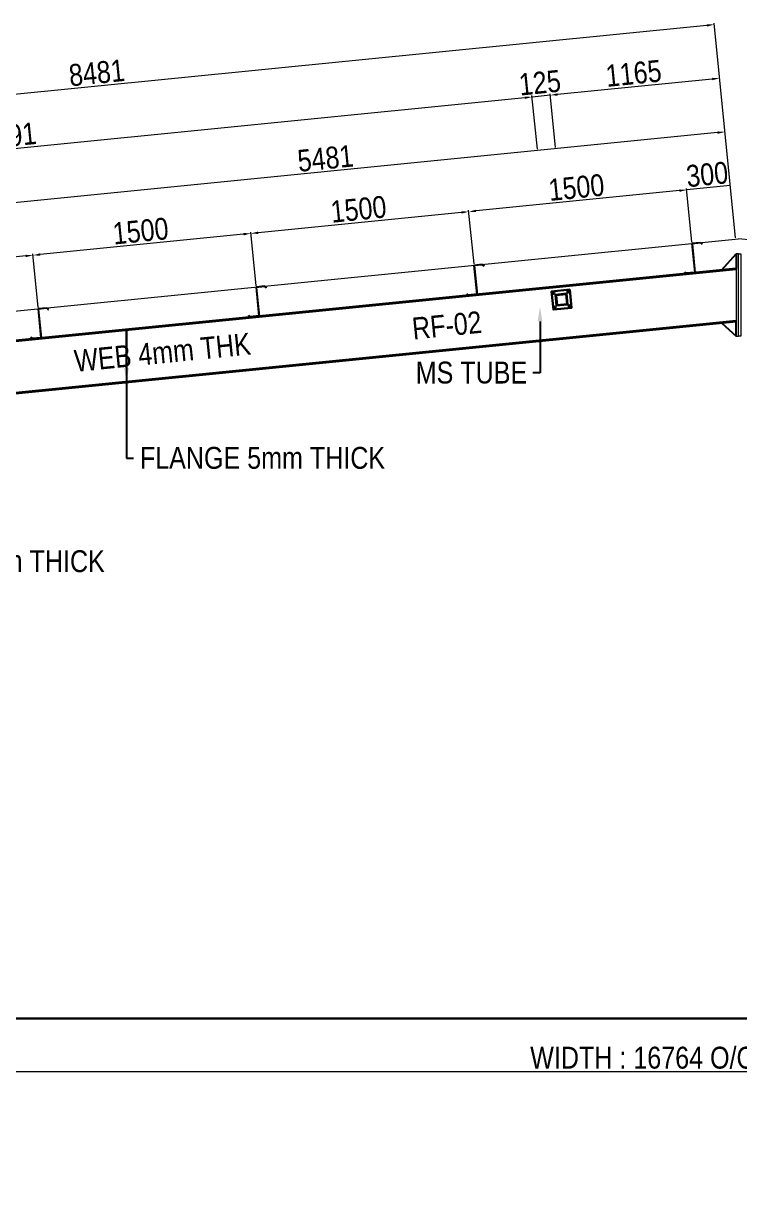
# Model space of a CAD drawing. Header units: millimetres. Extents: x 0 to 2669304, y -3314102 to 0.
# Drawn here: x 2311801 to 2316709, y -3162565 to -3154623 of the extents above; entities that cross this region are included whole.
import ezdxf
from ezdxf import colors
from ezdxf.entities.mleader import LeaderData, LeaderLine
from ezdxf.math import Vec2, Vec3

# ---------------------------------------------------------------- set-up
doc = ezdxf.new("R2010")
doc.units = ezdxf.units.MM
doc.header["$LTSCALE"] = 0.4
doc.header["$MEASUREMENT"] = 0
doc.header["$PDMODE"] = 34
for name, color, linetype, lineweight in [('CR Plate', 41, 'Continuous', 20), ('Dim1', 147, 'Continuous', 20), ('Outer Line', 1, 'Continuous', 30), ('Roof Sheet1', 253, 'Continuous', 0), ('Steel', 1, 'Continuous', 30)]:
    doc.layers.add(name, color=color, linetype=linetype, lineweight=lineweight)
for name, color, linetype in [('Purlan', 46, 'Continuous'), ('stifners', 94, 'Continuous'), ('Thin', 6, 'Continuous')]:
    doc.layers.add(name, color=color, linetype=linetype)
doc.styles.add('style2', font='ARIALN.TTF')
doc.dimstyles.new('H.M.A', dxfattribs={"dimtxt": 37.0005, "dimasz": 20, "dimexe": 8, "dimexo": 10, "dimgap": 5, "dimtad": 3, "dimdec": 0, "dimrnd": 1, "dimzin": 0, "dimdsep": 46, "dimtxsty": 'style2', "dimcen": 0.09, "dimclrd": 152, "dimclre": 152, "dimclrt": 1, "dimadec": 0, "dimazin": 0, "dimtfac": 1, "dimtdec": 0, "dimtix": 1, "dimtmove": 1, "dimatfit": 3, "dimfxl": 0, "dimtolj": 1, "dimtzin": 0, "dimlwd": 5, "dimlwe": 5, "dimarcsym": 0})

# ---------------------------------------------------------------- blocks, each defined once
blk = doc.blocks.new('A$C252068E4')
at = {"layer": 'Purlan'}
h = blk.add_hatch(color=256, dxfattribs=at)
h.dxf.hatch_style = 1
h.paths.add_polyline_path([(69.9, 200), (9.9, 200), (0, 190.1), (1.1, 189), (10.5, 198.5), (68.4, 198.5), (68.4, 0), (128.4, 0), (138.3, 9.9), (137.2, 11), (127.8, 1.5), (69.9, 1.5)])
for p, q in [((9.9, 200), (0, 190.1)), ((1.1, 189), (0, 190.1)), ((10.5, 198.5), (1.1, 189)), ((9.9, 200), (69.9, 200)), ((10.5, 198.5), (68.4, 198.5)), ((68.4, 198.5), (68.4, 0)), ((69.9, 200), (69.9, 1.5)), ((69.9, 1.5), (127.8, 1.5)), ((127.8, 1.5), (137.2, 11)), ((128.4, 0), (138.3, 9.9)), ((138.3, 9.9), (137.2, 11)), ((68.4, 0), (128.4, 0))]:
    blk.add_line(p, q, dxfattribs=at)
blk = doc.blocks.new('*D576')
at = {"layer": 'Defpoints', "color": 0}
for p in [(2316345, -3155765.8), (2316680.3, -3156103.7), (2316381.8, -3156133.5)]:
    blk.add_point(p, dxfattribs=at)
at = {"layer": 'Dim1', "color": 152, "lineweight": 5}
for p, q in [((2316380.8, -3156123.6), (2316344, -3155755.9)), ((2316643.5, -3155736), (2316345, -3155765.8)), ((2316679.3, -3156093.7), (2316642.5, -3155726))]:
    blk.add_line(p, q, dxfattribs=at)
at = {"layer": 'Dim1', "color": 1, "insert": (2316485.1, -3155659.8), "char_height": 150, "attachment_point": 5, "rotation": 5.71037, "style": 'style2'}
blk.add_mtext('\\A1;300', dxfattribs=at)
blk = doc.blocks.new('*D577')
at = {"layer": 'Defpoints', "color": 0}
for p in [(2314852.4, -3155915.1), (2316381.8, -3156133.5), (2314889.2, -3156282.8)]:
    blk.add_point(p, dxfattribs=at)
at = {"layer": 'Dim1', "color": 152, "lineweight": 5}
for p, q in [((2316295.2, -3155770.8), (2314902.2, -3155910.1)), ((2316380.8, -3156123.6), (2316344, -3155755.9)), ((2314888.2, -3156272.8), (2314851.5, -3155905.1))]:
    blk.add_line(p, q, dxfattribs=at)
at = {"layer": 'Dim1', "color": 152}
for points in [[(2316294.4, -3155762.5), (2316296.1, -3155779.1), (2316345, -3155765.8)], [(2314901.4, -3155901.8), (2314903, -3155918.4), (2314852.4, -3155915.1)]]:
    blk.add_solid(points, dxfattribs=at)
at = {"layer": 'Dim1', "color": 1, "insert": (2315589.6, -3155749.3), "char_height": 150, "attachment_point": 5, "rotation": 5.71037, "style": 'style2'}
blk.add_mtext('\\A1;1500', dxfattribs=at)
blk = doc.blocks.new('*D578')
at = {"layer": 'Defpoints', "color": 0}
for p in [(2313359.9, -3156064.3), (2314889.2, -3156282.8), (2313396.7, -3156432)]:
    blk.add_point(p, dxfattribs=at)
at = {"layer": 'Dim1', "color": 152, "lineweight": 5}
for p, q in [((2314802.7, -3155920), (2313409.6, -3156059.3)), ((2314888.2, -3156272.8), (2314851.5, -3155905.1)), ((2313395.7, -3156422.1), (2313358.9, -3156054.4))]:
    blk.add_line(p, q, dxfattribs=at)
at = {"layer": 'Dim1', "color": 152}
for points in [[(2314801.9, -3155911.7), (2314803.5, -3155928.3), (2314852.4, -3155915.1)], [(2313408.8, -3156051), (2313410.5, -3156067.6), (2313359.9, -3156064.3)]]:
    blk.add_solid(points, dxfattribs=at)
at = {"layer": 'Dim1', "color": 1, "insert": (2314097.1, -3155898.6), "char_height": 150, "attachment_point": 5, "rotation": 5.71037, "style": 'style2'}
blk.add_mtext('\\A1;1500', dxfattribs=at)
blk = doc.blocks.new('*D579')
at = {"layer": 'Defpoints', "color": 0}
for p in [(2311867.3, -3156213.6), (2313396.7, -3156432), (2311904.1, -3156581.3)]:
    blk.add_point(p, dxfattribs=at)
at = {"layer": 'Dim1', "color": 152, "lineweight": 5}
for p, q in [((2313310.1, -3156069.3), (2311917.1, -3156208.6)), ((2313395.7, -3156422.1), (2313358.9, -3156054.4)), ((2311903.1, -3156571.3), (2311866.3, -3156203.6))]:
    blk.add_line(p, q, dxfattribs=at)
at = {"layer": 'Dim1', "color": 152}
for points in [[(2313309.3, -3156061), (2313311, -3156077.6), (2313359.9, -3156064.3)], [(2311916.3, -3156200.3), (2311917.9, -3156216.9), (2311867.3, -3156213.6)]]:
    blk.add_solid(points, dxfattribs=at)
at = {"layer": 'Dim1', "color": 1, "insert": (2312604.5, -3156047.8), "char_height": 150, "attachment_point": 5, "rotation": 5.71037, "style": 'style2'}
blk.add_mtext('\\A1;1500', dxfattribs=at)
blk = doc.blocks.new('*D580')
at = {"layer": 'Defpoints', "color": 0}
for p in [(2310374.8, -3156362.8), (2311904.1, -3156581.3), (2310411.5, -3156730.6)]:
    blk.add_point(p, dxfattribs=at)
at = {"layer": 'Dim1', "color": 152, "lineweight": 5}
for p, q in [((2311817.6, -3156218.5), (2310424.5, -3156357.8)), ((2311903.1, -3156571.3), (2311866.3, -3156203.6)), ((2310410.6, -3156720.6), (2310373.8, -3156352.9))]:
    blk.add_line(p, q, dxfattribs=at)
at = {"layer": 'Dim1', "color": 152}
for points in [[(2311816.8, -3156210.2), (2311818.4, -3156226.8), (2311867.3, -3156213.6)], [(2310423.7, -3156349.5), (2310425.4, -3156366.1), (2310374.8, -3156362.8)]]:
    blk.add_solid(points, dxfattribs=at)
at = {"layer": 'Dim1', "color": 1, "insert": (2311111.9, -3156197.1), "char_height": 150, "attachment_point": 5, "rotation": 5.71037, "style": 'style2'}
blk.add_mtext('\\A1;1500', dxfattribs=at)
blk = doc.blocks.new('*D585')
at = {"layer": 'Defpoints', "color": 0}
for p in [(2316643.5, -3155736), (2311152.9, -3155913.6), (2311189.6, -3156281.3)]:
    blk.add_point(p, dxfattribs=at)
at = {"layer": 'Dim1', "color": 152, "lineweight": 5}
for p, q in [((2316557, -3155373.2), (2311202.6, -3155908.6)), ((2316642.5, -3155726), (2316605.7, -3155358.3)), ((2311188.6, -3156271.4), (2311151.9, -3155903.6))]:
    blk.add_line(p, q, dxfattribs=at)
at = {"layer": 'Dim1', "color": 152}
for points in [[(2316556.2, -3155364.9), (2316557.8, -3155381.5), (2316606.7, -3155368.2)], [(2311201.8, -3155900.3), (2311203.5, -3155916.9), (2311152.9, -3155913.6)]]:
    blk.add_solid(points, dxfattribs=at)
at = {"layer": 'Dim1', "color": 1, "insert": (2313870.7, -3155549.8), "char_height": 150, "attachment_point": 5, "rotation": 5.71037, "style": 'style2'}
blk.add_mtext('\\A1;5481', dxfattribs=at)
blk = doc.blocks.new('*D587')
at = {"layer": 'Defpoints', "color": 0}
for p in [(2315410.6, -3155116.4), (2316606.7, -3155368.2), (2315447.4, -3155484.2)]:
    blk.add_point(p, dxfattribs=at)
at = {"layer": 'Dim1', "color": 152, "lineweight": 5}
for p, q in [((2316605.7, -3155358.3), (2316569, -3154990.6)), ((2316520.2, -3155005.5), (2315460.3, -3155111.5)), ((2315446.4, -3155474.2), (2315409.6, -3155106.5))]:
    blk.add_line(p, q, dxfattribs=at)
at = {"layer": 'Dim1', "color": 152}
for points in [[(2316519.4, -3154997.2), (2316521, -3155013.8), (2316570, -3155000.5)], [(2315459.5, -3155103.2), (2315461.2, -3155119.8), (2315410.6, -3155116.4)]]:
    blk.add_solid(points, dxfattribs=at)
at = {"layer": 'Dim1', "color": 1, "insert": (2315981.2, -3154967.3), "char_height": 150, "attachment_point": 5, "rotation": 5.71037, "style": 'style2'}
blk.add_mtext('\\A1;1165', dxfattribs=at)
blk = doc.blocks.new('*D588')
at = {"layer": 'Defpoints', "color": 0}
for p in [(2308318.7, -3161445.4), (2325082.7, -3161445.4), (2325082.7, -3161807.4)]:
    blk.add_point(p, dxfattribs=at)
at = {"layer": 'Dim1', "color": 152, "lineweight": 5}
for p, q in [((2308318.7, -3161455.4), (2308318.7, -3161817.4)), ((2325082.7, -3161455.4), (2325082.7, -3161817.4)), ((2308368.7, -3161807.4), (2325032.7, -3161807.4))]:
    blk.add_line(p, q, dxfattribs=at)
at = {"layer": 'Dim1', "color": 152}
for points in [[(2308368.7, -3161799.1), (2308368.7, -3161815.7), (2308318.7, -3161807.4)], [(2325032.7, -3161799.1), (2325032.7, -3161815.7), (2325082.7, -3161807.4)]]:
    blk.add_solid(points, dxfattribs=at)
at = {"layer": 'Dim1', "color": 1, "insert": (2316700.7, -3161714.8), "char_height": 150, "attachment_point": 5, "style": 'style2'}
blk.add_mtext('\\A1;WIDTH : 16764 O/O OF STEEL LINE', dxfattribs=at)
blk = doc.blocks.new('A$C48F06F5B')
at = {"layer": 'Outer Line'}
for points in [[(125, 125), (0, 125), (0, 0), (125, 0)], [(100, 100), (25, 100), (25, 25), (100, 25)], [(97, 97), (28, 97), (28, 28), (97, 28)]]:
    blk.add_lwpolyline(points, close=True, dxfattribs=at)
for centre in [(12.5, 112.5), (112.5, 112.5), (12.5, 12.5), (112.5, 12.5)]:
    blk.add_circle(centre, 6, dxfattribs=at)
blk = doc.blocks.new('*D614')
at = {"layer": 'Defpoints', "color": 0}
for p in [(2316570, -3155000.5), (2308094.2, -3155476.7), (2308131, -3155844.4)]:
    blk.add_point(p, dxfattribs=at)
at = {"layer": 'Dim1', "color": 152, "lineweight": 5}
for p, q in [((2316483.4, -3154637.8), (2308144, -3155471.7)), ((2316569, -3154990.6), (2316532.2, -3154622.8)), ((2308130, -3155834.5), (2308093.2, -3155466.7))]:
    blk.add_line(p, q, dxfattribs=at)
at = {"layer": 'Dim1', "color": 152}
for points in [[(2316482.6, -3154629.5), (2316484.3, -3154646.1), (2316533.2, -3154632.8)], [(2308143.1, -3155463.4), (2308144.8, -3155480), (2308094.2, -3155476.7)]]:
    blk.add_solid(points, dxfattribs=at)
at = {"layer": 'Dim1', "color": 1, "insert": (2312304.6, -3154963.6), "char_height": 150, "attachment_point": 5, "rotation": 5.71037, "style": 'style2'}
blk.add_mtext('\\A1;8481', dxfattribs=at)
blk = doc.blocks.new('*D898')
at = {"layer": 'Defpoints', "color": 0}
for p in [(2315286.2, -3155128.9), (2315323, -3155496.6), (2315447.4, -3155484.2)]:
    blk.add_point(p, dxfattribs=at)
at = {"layer": 'Dim1', "color": 152, "lineweight": 5}
for p, q in [((2315322, -3155486.7), (2315285.2, -3155118.9)), ((2315410.6, -3155116.4), (2315286.2, -3155128.9)), ((2315446.4, -3155474.2), (2315409.6, -3155106.5))]:
    blk.add_line(p, q, dxfattribs=at)
at = {"layer": 'Dim1', "color": 1, "insert": (2315339.3, -3155031.5), "char_height": 150, "attachment_point": 5, "rotation": 5.71037, "style": 'style2'}
blk.add_mtext('\\A1;125', dxfattribs=at)
blk = doc.blocks.new('*D899')
at = {"layer": 'Defpoints', "color": 0}
for p in [(2315323, -3155496.6), (2308131, -3155844.4), (2308167.8, -3156212.1)]:
    blk.add_point(p, dxfattribs=at)
at = {"layer": 'Dim1', "color": 152, "lineweight": 5}
for p, q in [((2315236.4, -3155133.9), (2308180.7, -3155839.4)), ((2315322, -3155486.7), (2315285.2, -3155118.9)), ((2308166.8, -3156202.1), (2308130, -3155834.4))]:
    blk.add_line(p, q, dxfattribs=at)
at = {"layer": 'Dim1', "color": 152}
for points in [[(2315235.6, -3155125.6), (2315237.3, -3155142.1), (2315286.2, -3155128.9)], [(2308179.9, -3155831.1), (2308181.6, -3155847.7), (2308131, -3155844.4)]]:
    blk.add_solid(points, dxfattribs=at)
at = {"layer": 'Dim1', "color": 1, "insert": (2311699.5, -3155395.5), "char_height": 150, "attachment_point": 5, "rotation": 5.71037, "style": 'style2'}
blk.add_mtext('\\A1;7191', dxfattribs=at)

msp = doc.modelspace()

# ---------------------------------------------------------------- linework, layer by layer
at = {"layer": 'CR Plate'}
for points in [[(2316684.6817, -3156204.2371), (2316684.6817, -3156768.0426), (2316700.6817, -3156768.0426), (2316700.6817, -3156204.2371)], [(2316716.6817, -3156204.2371), (2316716.6817, -3156768.0426), (2316700.6817, -3156768.0426), (2316700.6817, -3156204.2371)]]:
    msp.add_lwpolyline(points, close=True, dxfattribs=at)
at = {"layer": 'Outer Line'}
for p, q in [((2311262.2357, -3156846.4817), (2316684.6817, -3156304.2371)), ((2311262.7332, -3156851.4568), (2316684.6817, -3156309.262)), ((2311297.7585, -3157201.7099), (2316684.6817, -3156663.0176)), ((2311298.256, -3157206.6851), (2316684.6817, -3156668.0426)), ((2308318.6817, -3161445.367), (2325082.6817, -3161445.367))]:
    msp.add_line(p, q, dxfattribs=at)
at = {"layer": 'Roof Sheet1'}
for p in [(2308318.6817, -3156939.8395), (2325082.6817, -3156939.8395)]:
    msp.add_line(p, (2316700.6817, -3156101.6395), dxfattribs=at)
at = {"layer": 'stifners'}
for points in [[(2316684.6817, -3156204.2371), (2316684.6817, -3156304.2371), (2316585.178, -3156314.1874)], [(2316684.6817, -3156768.0426), (2316684.6817, -3156668.0426), (2316585.178, -3156677.9929)]]:
    msp.add_lwpolyline(points, close=True, dxfattribs=at)

# ---------------------------------------------------------------- block references
at = {"layer": 'Outer Line', "rotation": 5.710593137242141}
msp.add_blockref('A$C48F06F5B', (2315431.9285, -3156586.1656), dxfattribs=at)
at = {"layer": 'Steel', "xscale": -1, "rotation": 5.710566831531469}
for p in [(2316469.7361, -3156325.7302), (2314977.1804, -3156474.9857), (2313484.6246, -3156624.2413), (2311992.0688, -3156773.4969)]:
    msp.add_blockref('A$C252068E4', p, dxfattribs=at)

# ---------------------------------------------------------------- texts
at = {"layer": 'Thin', "color": 7, "lineweight": 5, "char_height": 150, "attachment_point": 2, "rotation": 5.71059314, "style": 'style2'}
for s, insert, width in [('RF-02', (2314694.8621, -3156618.8047), 450.196957), ('WEB 4mm THK', (2312747.011, -3156804.2799), 1420.368378)]:
    msp.add_mtext(s, dxfattribs=dict(at, insert=insert, width=width))

# ---------------------------------------------------------------- dimensions: what is measured, and where the dimension line sits
at = {"layer": 'Dim1'}
for base, p1, p2, picture, middle in [((2308094.2131, -3155476.6526), (2316569.9691, -3155000.5073), (2308130.987, -3155844.4055), '*D614', (2312304.593, -3154963.5882)), ((2315410.5827, -3155116.4445), (2316606.7401, -3155368.231), (2315447.3538, -3155484.1696), '*D587', (2315981.1633, -3154967.346)), ((2315286.2016, -3155128.8822), (2315447.3541, -3155484.1727), (2315322.9728, -3155496.6083), '*D898', (2315339.2793, -3155031.5319)), ((2308130.9855, -3155844.3761), (2315322.9725, -3155496.6058), (2308167.7565, -3156212.0999), '*D899', (2311699.4807, -3155395.4977)), ((2311152.8691, -3155913.6001), (2316643.5127, -3155735.9576), (2311189.6401, -3156281.3237), '*D585', (2313870.6927, -3155549.7855)), ((2314852.4451, -3155915.0574), (2316381.7722, -3156133.5293), (2314889.2164, -3156282.7849), '*D577', (2315589.6105, -3155749.301)), ((2313359.8887, -3156064.3073), (2314889.2164, -3156282.7849), (2313396.6606, -3156432.0405), '*D578', (2314097.0541, -3155898.5509)), ((2311867.3324, -3156213.5571), (2313396.6606, -3156432.0405), (2311904.1048, -3156581.2961), '*D579', (2312604.4978, -3156047.8007)), ((2310374.776, -3156362.807), (2311904.1048, -3156581.2961), (2310411.5492, -3156730.5528), '*D580', (2311111.9414, -3156197.0506))]:
    dim = msp.add_linear_dim(base=base, p1=p1, p2=p2, angle=5.7103738, dimstyle='H.M.A', override={"dimtxt": 150, "dimasz": 50, "dimexe": 10, "dimgap": 15}, dxfattribs=at)
    dim.commit()
    dim.dimension.update_dxf_attribs({"geometry": picture, "text_midpoint": middle})
dim = msp.add_aligned_dim(p1=(2316680.2835, -3156103.6794), p2=(2316381.7722, -3156133.5293), distance=-369.5557, dimstyle='H.M.A', override={"dimtxt": 150, "dimasz": 50, "dimexe": 10, "dimgap": 15}, dxfattribs=at)
dim.commit()
dim.dimension.update_dxf_attribs({"geometry": '*D576', "text_midpoint": (2316485.1443, -3155659.7511)})
dim = msp.add_linear_dim(base=(2325082.6817, -3161807.4019), p1=(2308318.6817, -3161445.367), p2=(2325082.6817, -3161445.367), text='WIDTH : <> O/O OF STEEL LINE', dimstyle='H.M.A', override={"dimtxt": 150, "dimasz": 50, "dimexe": 10, "dimgap": 15}, dxfattribs=at)
dim.commit()
dim.dimension.update_dxf_attribs({"geometry": '*D588', "text_midpoint": (2316700.6817, -3161714.7928)})

# ---------------------------------------------------------------- leaders
at = {"layer": 'Thin', "color": 7, "lineweight": 5}
ml = msp.add_multileader_mtext('Standard', dxfattribs=at)
ml.set_content('MS TUBE', color=7, style='style2')
ml.set_leader_properties(color=215)
ml.build(insert=Vec2(0, 0))
ml.multileader.update_dxf_attribs({"dogleg_length": 150, "arrow_head_size": 100})
ctx = ml.context
ctx.base_point, ctx.char_height, ctx.arrow_head_size, ctx.landing_gap_size, ctx.plane_origin = Vec3(2314449.8906, -3157018.9694), 150, 100, 50, Vec3(2400567.0063, -3149522.5649)
ctx.text_align_type = 1
notes = []
notes.append((ctx, [(1, (1, 1, 0), (2315340.3336, -3157018.9694), (-1, 0), 48.7308, [(0, [(2315340.3336, -3156567.185)], 0, [])])]))
ctx.mtext.insert, ctx.mtext.alignment, ctx.mtext.flow_direction = Vec3(2314870.7467, -3156942.6904), 2, 5
ml = msp.add_multileader_mtext('Standard', dxfattribs=at)
ml.set_content('FLANGE 5mm THICK', color=7, style='style2')
ml.set_leader_properties(color=215)
ml.build(insert=Vec2(0, 0))
ml.multileader.update_dxf_attribs({"dogleg_length": 150, "arrow_head_size": 100})
ctx = ml.context
ctx.base_point, ctx.char_height, ctx.arrow_head_size, ctx.landing_gap_size, ctx.plane_origin = Vec3(2312556.8451, -3157603.6543), 150, 100, 50, Vec3(2227477.1216, -3149816.3474)
ctx.text_align_type = 1
notes.append((ctx, [(1, (1, 1, 0), (2312508.1142, -3157603.6543), (1, 0), 48.7308, [(1, [(2312508.1142, -3157085.6993), (2312508.1142, -3156726.9187)], 0, [])])]))
ctx.mtext.insert, ctx.mtext.alignment, ctx.mtext.flow_direction = Vec3(2313439.6725, -3157527.3753), 2, 5
ml = msp.add_multileader_mtext('Standard', dxfattribs=at)
ml.set_content('FLANGE 6mm THICK', color=7, style='style2')
ml.set_leader_properties(color=215)
ml.build(insert=Vec2(0, 0))
ml.multileader.update_dxf_attribs({"dogleg_length": 150, "arrow_head_size": 100})
ctx = ml.context
ctx.base_point, ctx.char_height, ctx.arrow_head_size, ctx.landing_gap_size, ctx.plane_origin = Vec3(2310636.8771, -3158311.7613), 150, 100, 50, Vec3(2225557.1536, -3150116.356)
ctx.text_align_type = 1
notes.append((ctx, [(1, (1, 1, 0), (2310588.1462, -3158311.7613), (1, 0), 48.7308, [(1, [(2310588.1462, -3157385.7079), (2310588.1462, -3156919.9205)], 0, [])])]))
ctx.mtext.insert, ctx.mtext.alignment, ctx.mtext.flow_direction = Vec3(2311519.7045, -3158235.4823), 2, 5
for ctx, leaders in notes:
    for number, flags, end, landing, length, lines in leaders:
        leader = LeaderData()
        leader.index, (leader.has_last_leader_line, leader.has_dogleg_vector, leader.attachment_direction) = number, flags
        leader.last_leader_point, leader.dogleg_vector, leader.dogleg_length = Vec3(end), Vec3(landing), length
        for number, points, colour, breaks in lines:
            line = LeaderLine()
            line.index, line.vertices, line.color, line.breaks = number, Vec3.list(points), colors.encode_raw_color(colour), breaks
            leader.lines.append(line)
        ctx.leaders.append(leader)

doc.saveas('drawing.dxf')
